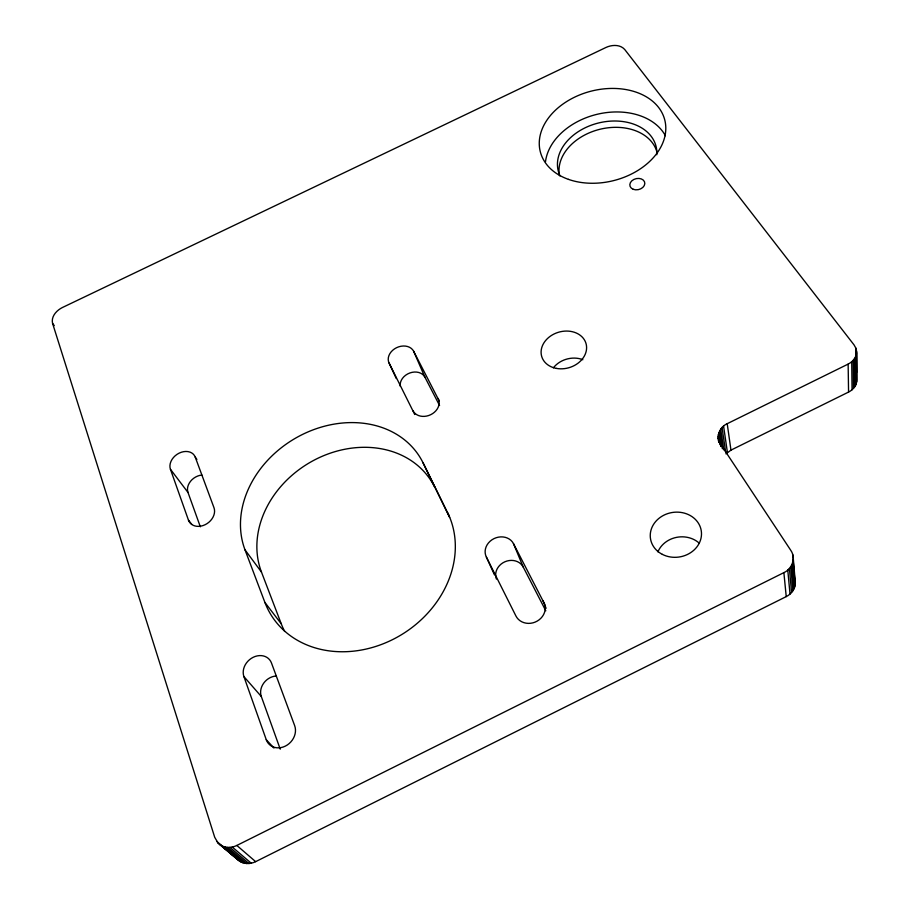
<?xml version="1.0" encoding="UTF-8"?>
<svg xmlns="http://www.w3.org/2000/svg" width="909" height="909" viewBox="0 0 909 909"><rect width="100%" height="100%" fill="white"/><g stroke="black" fill="none" stroke-linecap="round" stroke-linejoin="round"><path stroke-width="1.36" d="M725.927 453.852L730.961 450.137L848.563 392.074C853.131 389.825 856.948 385.268 856.789 379.973L856.596 351.76L855.892 348.192L854.051 344.909L624.688 49.461C620.063 44.257 611.916 44.723 606.076 47.416L62.391 307.526C56.631 310.333 50.904 316.491 52.574 323.377L214.694 837.234L217.967 842.927L238.828 860.573C243.578 864.357 250.373 864.3 255.645 861.652L786.228 596.611C792.103 593.77 796.239 587.271 795.17 580.669M856.687 381.757L856.596 351.76M718.905 442.433C716.406 435.093 720.121 426.798 727.211 423.696L848.142 364.1C852.256 362.009 855.858 358.305 856.494 353.59M219.558 844.393C224.443 848.279 231.42 848.165 236.829 845.45L783.876 572.636C792.148 569 796.182 557.944 790.762 550.309L720.292 443.683L718.269 438.308M221.353 845.597L240.59 861.755M217.967 842.927L238.828 860.573M223.33 846.506L242.51 862.652M216.615 841.223L237.272 859.141M227.67 847.415L246.748 863.55M225.443 847.12L244.578 863.255M229.954 847.393L248.975 863.539M232.272 847.052L251.225 863.209M236.829 845.45L255.645 861.652M266.269 739.721A16.18 13.817 -46.1 0 0 285.335 746.119A16.18 13.817 -46.1 0 0 294.664 725.655L271.473 662.991A15.623 13.067 -42.4 0 0 253.157 657.309A15.623 13.067 -42.4 0 0 243.907 676.591L266.269 739.721L273.95 748.027M243.907 676.591L261.315 696.51L280.245 749.186M196.889 459.431L195.276 457.193A13.919 10.658 -34.7 0 0 179.198 453.114A13.919 10.658 -34.7 0 0 170.426 469.249L188.458 520.13L191.81 524.425M52.574 323.377L54.267 325.604M449.41 516.437L423.026 462.761A99.376 81.469 -31.4 0 0 302.765 434.32A99.376 81.469 -31.4 0 0 245.01 549.854L264.905 602.44L281.267 623.847A99.365 84.582 -33.3 0 0 284.687 631.46M170.426 469.249L187.993 492.462L200.332 526.8M245.01 549.854L261.485 572.102L281.267 623.847M396.279 378.542L389.12 363.111A13.624 10.669 -24.1 0 1 396.54 347.704A13.624 10.669 -24.1 0 1 413.618 351.215L439.24 401.017M513.471 543.616L544.696 604.201A15.589 13.987 -23.6 0 1 535.14 622.108A15.589 13.987 -23.6 0 1 515.914 615.972L486.349 557.001A15.135 13.169 -23.8 0 1 493.962 538.639A15.135 13.169 -23.8 0 1 513.471 543.616L523.232 567.068L545.786 610.791M413.618 351.215L424.923 377.212L439.57 405.494M389.12 363.111L414.743 414.493M423.026 462.761L449.614 517.482M793.796 576.681L794.705 578.613M486.349 557.001L494.519 574.965M543.048 600.792L546.104 608.291M195.276 457.193L213.979 507.699A14.328 11.238 -36.1 0 1 205.127 524.709A14.328 11.238 -36.1 0 1 188.458 520.13M718.19 436.4L719.03 441.91M718.894 432.627L720.985 446.444M720.292 443.683L720.712 446.433M718.394 434.502L719.871 444.16M719.678 430.809L722.382 448.807M720.723 429.093L723.825 449.875M722.03 427.503L725.723 452.466M723.564 426.048L727.416 452.443M727.211 423.696L730.961 450.137M783.876 572.636L786.228 596.611M787.773 570.045L790.012 594.088M789.398 568.443L791.58 592.52M790.762 566.659L792.909 590.77M791.841 564.739L793.955 588.896M792.637 562.705L794.716 586.907M793.102 556.342L795.33 582.76M792.625 554.24L792.853 556.956M793.091 559.66L795.182 584.851M848.142 364.1L848.563 392.074M851.722 361.771L852.051 389.802M854.437 358.794L854.687 386.882M853.21 360.35L853.483 388.404M856.392 349.954L856.551 372.542M855.892 348.192L856.301 383.53M855.414 357.135L855.63 385.246M187.993 492.462A13.567 10.544 -35.1 0 1 201.866 475.055M261.485 572.102A96.74 80.333 -31.8 0 1 317.116 458.636A96.74 80.333 -31.8 0 1 434.695 487.201M496.405 579.067A14.714 12.953 -23.9 0 1 504.779 561.83A14.714 12.953 -23.9 0 1 523.232 567.068M400.244 386.189A13.271 10.544 -24.1 0 1 409.823 372.985A13.271 10.544 -24.1 0 1 424.923 377.212M261.315 696.51A15.192 12.84 -43.3 0 1 276.256 675.989M438.138 398.46A13.987 11.26 -24 0 1 430.718 414.686A13.987 11.26 -24 0 1 412.993 410.72M657.911 551.843A24.963 22.111 -7.7 0 1 699.362 543.275M553.388 367.815A22.486 18.26 -16.1 0 1 582.851 359.714M447.626 512.687A102.149 85.912 -32.8 0 1 392.006 639.891A102.149 85.912 -32.8 0 1 264.905 602.44M559.467 175.551A50.165 36.61 -14.1 0 1 599.758 129.317A50.165 36.61 -14.1 0 1 656.787 151.485M560.035 175.88A50.415 36.667 -14.1 0 1 600.326 122.567A50.415 36.667 -14.1 0 1 656.798 154.746M545.468 161.927A63.028 45.848 -14.1 0 1 598.815 113.909A63.028 45.848 -14.1 0 1 665.399 135.725M556.342 368.395A23.089 18.487 -16.3 0 0 586.203 344.216A23.089 18.487 -16.3 0 0 548.991 337.216A23.089 18.487 -16.3 0 0 556.342 368.395M662.354 554.376A25.691 22.52 -8.6 0 0 701.487 534.572A25.691 22.52 -8.6 0 0 663.786 515.233A25.691 22.52 -8.6 0 0 662.354 554.376M633.232 189.299A7.59 5.602 -12.9 0 0 644.811 183.663A7.59 5.602 -12.9 0 0 633.914 179.425A7.59 5.602 -12.9 0 0 633.232 189.299M568.432 179.357A64.232 46.12 -14.3 0 0 665.74 130.43A64.232 46.12 -14.3 0 0 573.431 97.752A64.232 46.12 -14.3 0 0 568.432 179.357"/></g></svg>
